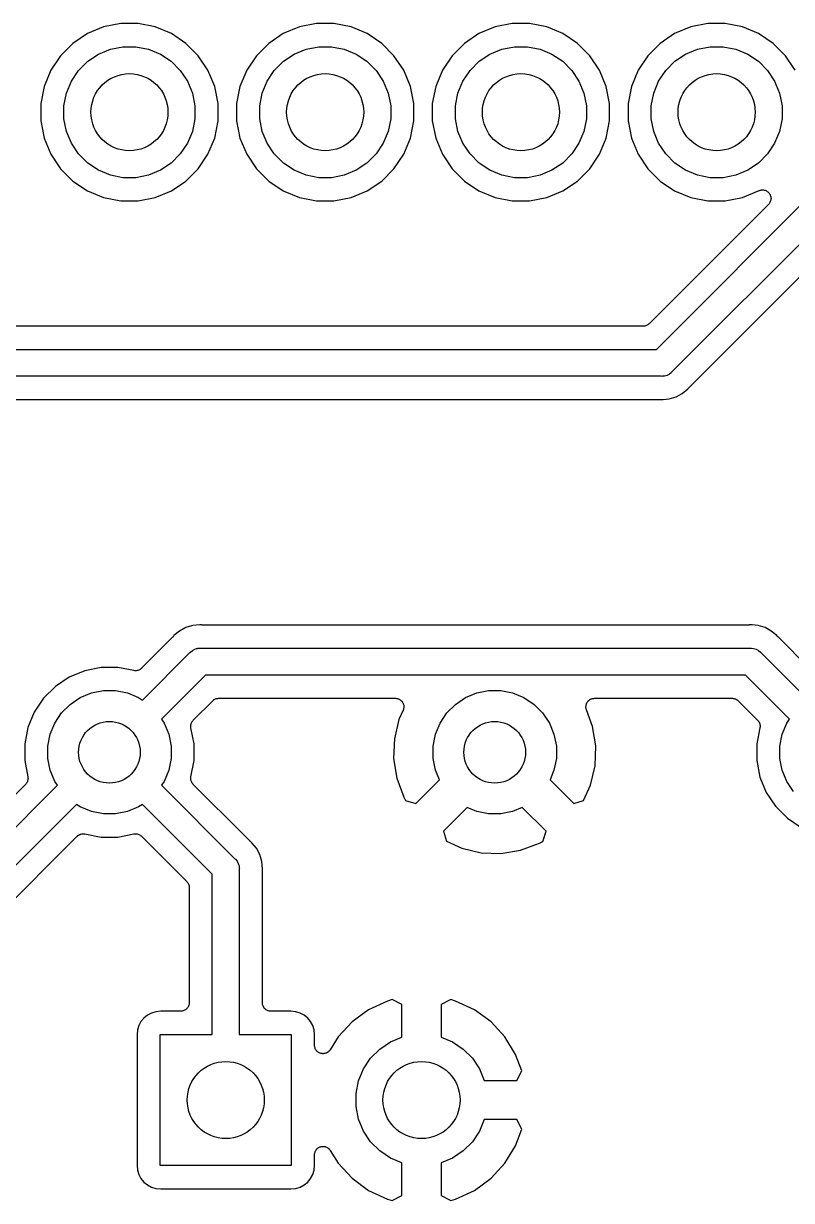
# Model space of a CAD drawing. Extents: x 13 to 148, y -136 to -18.
# Drawn here: x 116.89 to 126.85, y -52.31 to -37.05 of the extents above; entities that cross this region are included whole.
import ezdxf

# ---------------------------------------------------------------- set-up
doc = ezdxf.new("R2010")
doc.units = 0
doc.layers.add('BLACK', color=7, linetype='CONTINUOUS')

msp = doc.modelspace()

# ---------------------------------------------------------------- linework, layer by layer
at = {"layer": 'BLACK', "linetype": 'CONTINUOUS'}
for p, q in [((118.147, -37.05), (117.925, -37.0942)), ((118.373, -37.05), (118.147, -37.05)), ((118.595, -37.0942), (118.373, -37.05)), ((120.687, -37.05), (120.465, -37.0942)), ((120.913, -37.05), (120.687, -37.05)), ((121.135, -37.0942), (120.913, -37.05)), ((123.227, -37.05), (123.005, -37.0942)), ((123.453, -37.05), (123.227, -37.05)), ((123.675, -37.0942), (123.453, -37.05)), ((125.767, -37.05), (125.545, -37.0942)), ((125.993, -37.05), (125.767, -37.05)), ((126.215, -37.0942), (125.993, -37.05)), ((117.715, -37.1809), (117.527, -37.3067)), ((117.925, -37.0942), (117.715, -37.1809)), ((118.805, -37.1809), (118.595, -37.0942)), ((118.993, -37.3067), (118.805, -37.1809)), ((120.255, -37.1809), (120.067, -37.3067)), ((120.465, -37.0942), (120.255, -37.1809)), ((121.345, -37.1809), (121.135, -37.0942)), ((121.533, -37.3067), (121.345, -37.1809)), ((122.795, -37.1809), (122.607, -37.3067)), ((123.005, -37.0942), (122.795, -37.1809)), ((123.885, -37.1809), (123.675, -37.0942)), ((124.073, -37.3067), (123.885, -37.1809)), ((125.335, -37.1809), (125.147, -37.3067)), ((125.545, -37.0942), (125.335, -37.1809)), ((126.425, -37.1809), (126.215, -37.0942)), ((126.613, -37.3067), (126.425, -37.1809)), ((117.527, -37.3067), (117.367, -37.4669)), ((117.857, -37.4467), (118.012, -37.3827)), ((118.012, -37.3827), (118.176, -37.35)), ((118.176, -37.35), (118.344, -37.35)), ((118.344, -37.35), (118.508, -37.3827)), ((118.508, -37.3827), (118.663, -37.4467)), ((119.153, -37.4669), (118.993, -37.3067)), ((120.067, -37.3067), (119.907, -37.4669)), ((120.397, -37.4467), (120.552, -37.3827)), ((120.552, -37.3827), (120.716, -37.35)), ((120.716, -37.35), (120.884, -37.35)), ((120.884, -37.35), (121.048, -37.3827)), ((121.048, -37.3827), (121.203, -37.4467)), ((121.693, -37.4669), (121.533, -37.3067)), ((122.607, -37.3067), (122.447, -37.4669)), ((122.937, -37.4467), (123.092, -37.3827)), ((123.092, -37.3827), (123.256, -37.35)), ((123.256, -37.35), (123.424, -37.35)), ((123.424, -37.35), (123.588, -37.3827)), ((123.588, -37.3827), (123.743, -37.4467)), ((124.233, -37.4669), (124.073, -37.3067)), ((125.147, -37.3067), (124.987, -37.4669)), ((125.477, -37.4467), (125.632, -37.3827)), ((125.632, -37.3827), (125.796, -37.35)), ((125.796, -37.35), (125.964, -37.35)), ((125.964, -37.35), (126.128, -37.3827)), ((126.128, -37.3827), (126.283, -37.4467)), ((126.773, -37.4669), (126.613, -37.3067)), ((117.367, -37.4669), (117.241, -37.6553)), ((117.6, -37.6582), (117.718, -37.5398)), ((117.718, -37.5398), (117.857, -37.4467)), ((118.663, -37.4467), (118.802, -37.5398)), ((118.802, -37.5398), (118.92, -37.6582)), ((119.279, -37.6553), (119.153, -37.4669)), ((119.907, -37.4669), (119.781, -37.6553)), ((120.14, -37.6582), (120.258, -37.5398)), ((120.258, -37.5398), (120.397, -37.4467)), ((121.203, -37.4467), (121.342, -37.5398)), ((121.342, -37.5398), (121.46, -37.6582)), ((121.819, -37.6553), (121.693, -37.4669)), ((122.447, -37.4669), (122.321, -37.6553)), ((122.68, -37.6582), (122.798, -37.5398)), ((122.798, -37.5398), (122.937, -37.4467)), ((123.743, -37.4467), (123.882, -37.5398)), ((123.882, -37.5398), (124, -37.6582)), ((124.359, -37.6553), (124.233, -37.4669)), ((124.987, -37.4669), (124.861, -37.6553)), ((125.22, -37.6582), (125.338, -37.5398)), ((125.338, -37.5398), (125.477, -37.4467)), ((126.283, -37.4467), (126.422, -37.5398)), ((126.422, -37.5398), (126.54, -37.6582)), ((126.899, -37.6553), (126.773, -37.4669)), ((117.241, -37.6553), (117.154, -37.8646)), ((117.507, -37.7974), (117.6, -37.6582)), ((118.92, -37.6582), (119.013, -37.7974)), ((119.366, -37.8646), (119.279, -37.6553)), ((119.781, -37.6553), (119.694, -37.8646)), ((120.047, -37.7974), (120.14, -37.6582)), ((121.46, -37.6582), (121.553, -37.7974)), ((121.906, -37.8646), (121.819, -37.6553)), ((122.321, -37.6553), (122.234, -37.8646)), ((122.587, -37.7974), (122.68, -37.6582)), ((124, -37.6582), (124.093, -37.7974)), ((124.446, -37.8646), (124.359, -37.6553)), ((124.861, -37.6553), (124.774, -37.8646)), ((125.127, -37.7974), (125.22, -37.6582)), ((126.54, -37.6582), (126.633, -37.7974)), ((117.443, -37.9521), (117.507, -37.7974)), ((119.013, -37.7974), (119.077, -37.9521)), ((119.983, -37.9521), (120.047, -37.7974)), ((121.553, -37.7974), (121.617, -37.9521)), ((122.523, -37.9521), (122.587, -37.7974)), ((124.093, -37.7974), (124.157, -37.9521)), ((125.063, -37.9521), (125.127, -37.7974)), ((126.633, -37.7974), (126.697, -37.9521)), ((117.154, -37.8646), (117.11, -38.0867)), ((117.41, -38.1163), (117.443, -37.9521)), ((119.077, -37.9521), (119.11, -38.1163)), ((119.41, -38.0867), (119.366, -37.8646)), ((119.694, -37.8646), (119.65, -38.0867)), ((119.95, -38.1163), (119.983, -37.9521)), ((121.617, -37.9521), (121.65, -38.1163)), ((121.95, -38.0867), (121.906, -37.8646)), ((122.234, -37.8646), (122.19, -38.0867)), ((122.49, -38.1163), (122.523, -37.9521)), ((124.157, -37.9521), (124.19, -38.1163)), ((124.49, -38.0867), (124.446, -37.8646)), ((124.774, -37.8646), (124.73, -38.0867)), ((125.03, -38.1163), (125.063, -37.9521)), ((126.697, -37.9521), (126.73, -38.1163)), ((117.11, -38.0867), (117.11, -38.3133)), ((117.41, -38.2837), (117.41, -38.1163)), ((119.11, -38.1163), (119.11, -38.2837)), ((119.41, -38.3133), (119.41, -38.0867)), ((119.65, -38.0867), (119.65, -38.3133)), ((119.95, -38.2837), (119.95, -38.1163)), ((121.65, -38.1163), (121.65, -38.2837)), ((121.95, -38.3133), (121.95, -38.0867)), ((122.19, -38.0867), (122.19, -38.3133)), ((122.49, -38.2837), (122.49, -38.1163)), ((124.19, -38.1163), (124.19, -38.2837)), ((124.49, -38.3133), (124.49, -38.0867)), ((124.73, -38.0867), (124.73, -38.3133)), ((125.03, -38.2837), (125.03, -38.1163)), ((126.73, -38.1163), (126.73, -38.2837)), ((117.443, -38.4479), (117.41, -38.2837)), ((119.11, -38.2837), (119.077, -38.4479)), ((119.983, -38.4479), (119.95, -38.2837)), ((121.65, -38.2837), (121.617, -38.4479)), ((122.523, -38.4479), (122.49, -38.2837)), ((124.19, -38.2837), (124.157, -38.4479)), ((125.063, -38.4479), (125.03, -38.2837)), ((126.73, -38.2837), (126.697, -38.4479)), ((117.11, -38.3133), (117.154, -38.5354)), ((117.507, -38.6026), (117.443, -38.4479)), ((119.077, -38.4479), (119.013, -38.6026)), ((119.366, -38.5354), (119.41, -38.3133)), ((119.65, -38.3133), (119.694, -38.5354)), ((120.047, -38.6026), (119.983, -38.4479)), ((121.617, -38.4479), (121.553, -38.6026)), ((121.906, -38.5354), (121.95, -38.3133)), ((122.19, -38.3133), (122.234, -38.5354)), ((122.587, -38.6026), (122.523, -38.4479)), ((124.157, -38.4479), (124.093, -38.6026)), ((124.446, -38.5354), (124.49, -38.3133)), ((124.73, -38.3133), (124.774, -38.5354)), ((125.127, -38.6026), (125.063, -38.4479)), ((126.697, -38.4479), (126.633, -38.6026)), ((117.154, -38.5354), (117.241, -38.7447)), ((117.6, -38.7418), (117.507, -38.6026)), ((119.013, -38.6026), (118.92, -38.7418)), ((119.279, -38.7447), (119.366, -38.5354)), ((119.694, -38.5354), (119.781, -38.7447)), ((120.14, -38.7418), (120.047, -38.6026)), ((121.553, -38.6026), (121.46, -38.7418)), ((121.819, -38.7447), (121.906, -38.5354)), ((122.234, -38.5354), (122.321, -38.7447)), ((122.68, -38.7418), (122.587, -38.6026)), ((124.093, -38.6026), (124, -38.7418)), ((124.359, -38.7447), (124.446, -38.5354)), ((124.774, -38.5354), (124.861, -38.7447)), ((125.22, -38.7418), (125.127, -38.6026)), ((126.633, -38.6026), (126.54, -38.7418)), ((117.241, -38.7447), (117.367, -38.9331)), ((117.718, -38.8602), (117.6, -38.7418)), ((118.92, -38.7418), (118.802, -38.8602)), ((119.153, -38.9331), (119.279, -38.7447)), ((119.781, -38.7447), (119.907, -38.9331)), ((120.258, -38.8602), (120.14, -38.7418)), ((121.46, -38.7418), (121.342, -38.8602)), ((121.693, -38.9331), (121.819, -38.7447)), ((122.321, -38.7447), (122.447, -38.9331)), ((122.798, -38.8602), (122.68, -38.7418)), ((124, -38.7418), (123.882, -38.8602)), ((124.233, -38.9331), (124.359, -38.7447)), ((124.861, -38.7447), (124.987, -38.9331)), ((125.098, -41.275), (127.708, -38.6645)), ((125.338, -38.8602), (125.22, -38.7418)), ((126.54, -38.7418), (126.422, -38.8602)), ((117.857, -38.9533), (117.718, -38.8602)), ((118.802, -38.8602), (118.663, -38.9533)), ((120.397, -38.9533), (120.258, -38.8602)), ((121.342, -38.8602), (121.203, -38.9533)), ((122.937, -38.9533), (122.798, -38.8602)), ((123.882, -38.8602), (123.743, -38.9533)), ((127.956, -38.9119), (125.3, -41.5677)), ((125.477, -38.9533), (125.338, -38.8602)), ((126.422, -38.8602), (126.283, -38.9533)), ((117.367, -38.9331), (117.527, -39.0933)), ((118.012, -39.0173), (117.857, -38.9533)), ((118.176, -39.05), (118.012, -39.0173)), ((118.344, -39.05), (118.176, -39.05)), ((118.508, -39.0173), (118.344, -39.05)), ((118.663, -38.9533), (118.508, -39.0173)), ((118.993, -39.0933), (119.153, -38.9331)), ((119.907, -38.9331), (120.067, -39.0933)), ((120.552, -39.0173), (120.397, -38.9533)), ((120.716, -39.05), (120.552, -39.0173)), ((120.884, -39.05), (120.716, -39.05)), ((121.048, -39.0173), (120.884, -39.05)), ((121.203, -38.9533), (121.048, -39.0173)), ((121.533, -39.0933), (121.693, -38.9331)), ((122.447, -38.9331), (122.607, -39.0933)), ((123.092, -39.0173), (122.937, -38.9533)), ((123.256, -39.05), (123.092, -39.0173)), ((123.424, -39.05), (123.256, -39.05)), ((123.588, -39.0173), (123.424, -39.05)), ((123.743, -38.9533), (123.588, -39.0173)), ((124.073, -39.0933), (124.233, -38.9331)), ((124.987, -38.9331), (125.147, -39.0933)), ((125.632, -39.0173), (125.477, -38.9533)), ((125.796, -39.05), (125.632, -39.0173)), ((125.964, -39.05), (125.796, -39.05)), ((126.128, -39.0173), (125.964, -39.05)), ((126.283, -38.9533), (126.128, -39.0173)), ((117.527, -39.0933), (117.715, -39.2191)), ((117.715, -39.2191), (117.925, -39.3058)), ((118.595, -39.3058), (118.805, -39.2191)), ((118.805, -39.2191), (118.993, -39.0933)), ((120.067, -39.0933), (120.255, -39.2191)), ((120.255, -39.2191), (120.465, -39.3058)), ((121.135, -39.3058), (121.345, -39.2191)), ((121.345, -39.2191), (121.533, -39.0933)), ((122.607, -39.0933), (122.795, -39.2191)), ((122.795, -39.2191), (123.005, -39.3058)), ((123.675, -39.3058), (123.885, -39.2191)), ((123.885, -39.2191), (124.073, -39.0933)), ((125.147, -39.0933), (125.335, -39.2191)), ((125.335, -39.2191), (125.545, -39.3058)), ((126.215, -39.3058), (126.433, -39.2155)), ((126.433, -39.2155), (126.435, -39.215)), ((126.435, -39.2149), (126.445, -39.212)), ((126.435, -39.215), (126.435, -39.2149)), ((126.435, -39.215), (126.435, -39.215)), ((126.435, -39.215), (126.435, -39.215)), ((126.445, -39.212), (126.455, -39.209)), ((126.455, -39.209), (126.455, -39.209)), ((126.455, -39.209), (126.456, -39.209)), ((126.456, -39.209), (126.466, -39.208)), ((126.466, -39.208), (126.477, -39.2071)), ((126.477, -39.2071), (126.477, -39.2071)), ((126.477, -39.2071), (126.477, -39.2071)), ((126.477, -39.2071), (126.487, -39.2083)), ((126.487, -39.2083), (126.498, -39.2095)), ((126.498, -39.2095), (126.498, -39.2095)), ((126.498, -39.2095), (126.498, -39.2095)), ((126.498, -39.2095), (126.508, -39.2127)), ((126.508, -39.2127), (126.519, -39.2159)), ((126.519, -39.2159), (126.519, -39.2159)), ((126.519, -39.2159), (126.519, -39.2159)), ((126.519, -39.2159), (126.528, -39.2211)), ((126.528, -39.2211), (126.537, -39.2261)), ((117.925, -39.3058), (118.147, -39.35)), ((118.147, -39.35), (118.373, -39.35)), ((118.373, -39.35), (118.595, -39.3058)), ((120.465, -39.3058), (120.687, -39.35)), ((120.687, -39.35), (120.913, -39.35)), ((120.913, -39.35), (121.135, -39.3058)), ((123.005, -39.3058), (123.227, -39.35)), ((123.227, -39.35), (123.453, -39.35)), ((123.453, -39.35), (123.675, -39.3058)), ((125.526, -41.7655), (127.963, -39.3289)), ((125.545, -39.3058), (125.767, -39.35)), ((125.767, -39.35), (125.993, -39.35)), ((125.993, -39.35), (126.215, -39.3058)), ((126.537, -39.2261), (126.537, -39.2262)), ((126.537, -39.2262), (126.538, -39.2263)), ((126.538, -39.2263), (126.546, -39.2334)), ((126.546, -39.2334), (126.554, -39.2399)), ((126.554, -39.2399), (126.554, -39.24)), ((126.554, -39.24), (126.554, -39.24)), ((126.554, -39.24), (126.561, -39.2489)), ((126.561, -39.2489), (126.567, -39.2566)), ((126.567, -39.2566), (126.567, -39.2567)), ((126.567, -39.2567), (126.567, -39.2567)), ((126.567, -39.2567), (126.573, -39.2663)), ((126.572, -39.3689), (126.567, -39.3783)), ((126.577, -39.3596), (126.572, -39.3689)), ((126.573, -39.2663), (126.577, -39.2756)), ((126.577, -39.2756), (126.577, -39.2757)), ((126.577, -39.2757), (126.577, -39.2757)), ((126.577, -39.2757), (126.581, -39.2862)), ((126.58, -39.3497), (126.577, -39.3594)), ((126.577, -39.3594), (126.577, -39.3595)), ((126.577, -39.3595), (126.577, -39.3596)), ((126.583, -39.3391), (126.58, -39.3497)), ((126.581, -39.2862), (126.584, -39.2961)), ((126.584, -39.3285), (126.583, -39.3389)), ((126.583, -39.3389), (126.583, -39.339)), ((126.583, -39.339), (126.583, -39.3391)), ((126.584, -39.2961), (126.584, -39.2962)), ((126.584, -39.2962), (126.584, -39.2963)), ((126.584, -39.2963), (126.585, -39.3075)), ((126.586, -39.3177), (126.584, -39.3285)), ((126.585, -39.3075), (126.586, -39.3175)), ((126.586, -39.3175), (126.586, -39.3176)), ((126.586, -39.3176), (126.586, -39.3177)), ((126.553, -39.3949), (125.005, -40.9428)), ((126.56, -39.3867), (126.553, -39.3949)), ((126.567, -39.3785), (126.56, -39.3867)), ((126.567, -39.3783), (126.567, -39.3784)), ((126.567, -39.3784), (126.567, -39.3785)), ((124.928, -40.975), (97.5787, -40.975)), ((124.938, -40.974), (124.928, -40.975)), ((124.948, -40.9731), (124.938, -40.974)), ((124.949, -40.9729), (124.948, -40.973)), ((124.948, -40.973), (124.948, -40.9731)), ((124.959, -40.97), (124.949, -40.9729)), ((124.969, -40.9671), (124.959, -40.97)), ((124.97, -40.9667), (124.969, -40.9669)), ((124.969, -40.9669), (124.969, -40.9671)), ((124.979, -40.9619), (124.97, -40.9667)), ((124.988, -40.9573), (124.979, -40.9619)), ((124.989, -40.9566), (124.988, -40.9569)), ((124.988, -40.9569), (124.988, -40.9573)), ((124.996, -40.9502), (124.989, -40.9566)), ((125.004, -40.9439), (124.996, -40.9502)), ((125.005, -40.9431), (125.004, -40.9439)), ((125.005, -40.9428), (125.005, -40.943)), ((125.005, -40.943), (125.005, -40.9431)), ((125.005, -40.9431), (125.005, -40.9431)), ((97.5586, -41.275), (125.098, -41.275)), ((125.161, -41.625), (97.6225, -41.625)), ((125.17, -41.6258), (125.161, -41.625)), ((125.179, -41.625), (125.17, -41.6258)), ((125.204, -41.6225), (125.179, -41.625)), ((125.237, -41.6125), (125.204, -41.6225)), ((125.268, -41.5962), (125.237, -41.6125)), ((125.294, -41.5743), (125.268, -41.5962)), ((125.3, -41.5677), (125.294, -41.5743)), ((125.435, -41.8469), (125.507, -41.7875)), ((125.507, -41.7875), (125.519, -41.7735)), ((125.519, -41.7735), (125.52, -41.7724)), ((125.52, -41.7724), (125.523, -41.7691)), ((125.523, -41.7691), (125.526, -41.7655)), ((97.7923, -41.925), (125.141, -41.925)), ((125.141, -41.925), (125.143, -41.925)), ((125.143, -41.925), (125.147, -41.9255)), ((125.147, -41.9255), (125.152, -41.9255)), ((125.152, -41.9255), (125.17, -41.9273)), ((125.17, -41.9273), (125.188, -41.9255)), ((125.188, -41.9255), (125.263, -41.9181)), ((125.263, -41.9181), (125.353, -41.891)), ((125.353, -41.891), (125.435, -41.8469)), ((119.067, -44.8615), (118.992, -44.884)), ((119.082, -44.8569), (119.067, -44.8615)), ((119.067, -44.8615), (119.067, -44.8615)), ((119.067, -44.8615), (119.067, -44.8615)), ((119.175, -44.8477), (119.082, -44.8569)), ((119.193, -44.8495), (119.175, -44.8477)), ((119.198, -44.8495), (119.193, -44.8495)), ((119.202, -44.85), (119.198, -44.8495)), ((119.204, -44.85), (119.202, -44.85)), ((126.296, -44.85), (119.204, -44.85)), ((126.301, -44.8495), (126.296, -44.85)), ((126.306, -44.8496), (126.301, -44.8495)), ((126.307, -44.8495), (126.306, -44.8496)), ((126.325, -44.8477), (126.307, -44.8495)), ((126.343, -44.8495), (126.325, -44.8477)), ((126.418, -44.8569), (126.343, -44.8495)), ((126.508, -44.884), (126.418, -44.8569)), ((118.819, -45.0094), (118.417, -45.4115)), ((118.822, -45.0059), (118.819, -45.0094)), ((118.825, -45.0026), (118.822, -45.0059)), ((118.826, -45.0014), (118.825, -45.0026)), ((118.837, -44.9875), (118.826, -45.0014)), ((118.91, -44.9281), (118.837, -44.9875)), ((118.992, -44.884), (118.91, -44.9281)), ((126.59, -44.9281), (126.508, -44.884)), ((126.662, -44.9875), (126.59, -44.9281)), ((126.674, -45.0015), (126.662, -44.9875)), ((126.677, -45.0047), (126.674, -45.0015)), ((126.68, -45.0084), (126.677, -45.0047)), ((126.681, -45.0095), (126.68, -45.0084)), ((127.083, -45.4115), (126.681, -45.0095)), ((119.077, -45.1788), (119.108, -45.1625)), ((119.108, -45.1625), (119.131, -45.1556)), ((119.131, -45.1556), (119.141, -45.1525)), ((119.141, -45.1525), (119.144, -45.1522)), ((119.144, -45.1522), (119.166, -45.15)), ((119.166, -45.15), (119.175, -45.1492)), ((119.166, -45.15), (119.166, -45.15)), ((119.175, -45.1492), (119.184, -45.15)), ((119.184, -45.15), (126.316, -45.15)), ((126.316, -45.15), (126.325, -45.1492)), ((126.325, -45.1492), (126.334, -45.15)), ((126.334, -45.15), (126.359, -45.1525)), ((126.359, -45.1525), (126.392, -45.1625)), ((126.392, -45.1625), (126.423, -45.1788)), ((118.428, -45.8241), (119.045, -45.2073)), ((119.045, -45.2073), (119.051, -45.2007)), ((119.051, -45.2007), (119.077, -45.1788)), ((126.423, -45.1788), (126.449, -45.2007)), ((126.449, -45.2007), (126.455, -45.2073)), ((126.455, -45.2073), (127.072, -45.8241)), ((117.679, -45.4423), (117.479, -45.5252)), ((117.892, -45.4), (117.679, -45.4423)), ((118.108, -45.4), (117.892, -45.4)), ((118.318, -45.4416), (118.108, -45.4)), ((118.328, -45.4426), (118.318, -45.4416)), ((118.338, -45.4437), (118.328, -45.4426)), ((118.339, -45.4437), (118.338, -45.4437)), ((118.338, -45.4437), (118.338, -45.4437)), ((118.349, -45.4427), (118.339, -45.4437)), ((118.359, -45.4418), (118.349, -45.4427)), ((118.36, -45.4417), (118.359, -45.4418)), ((118.37, -45.4387), (118.36, -45.4416)), ((118.36, -45.4416), (118.36, -45.4417)), ((118.38, -45.4359), (118.37, -45.4387)), ((118.381, -45.4355), (118.38, -45.4356)), ((118.38, -45.4356), (118.38, -45.4359)), ((118.39, -45.4306), (118.381, -45.4355)), ((118.399, -45.426), (118.39, -45.4306)), ((118.4, -45.4254), (118.399, -45.4256)), ((118.399, -45.4256), (118.399, -45.426)), ((118.408, -45.4189), (118.4, -45.4254)), ((118.416, -45.4126), (118.408, -45.4189)), ((118.417, -45.4115), (118.416, -45.4118)), ((118.416, -45.4118), (118.416, -45.4118)), ((118.416, -45.4118), (118.416, -45.4119)), ((118.416, -45.4119), (118.416, -45.4126)), ((117.479, -45.5252), (117.299, -45.6456)), ((119.247, -45.5), (118.676, -46.0716)), ((126.253, -45.5), (119.247, -45.5)), ((126.824, -46.0716), (126.253, -45.5)), ((117.299, -45.6456), (117.146, -45.7988)), ((117.621, -45.791), (117.767, -45.7307)), ((117.767, -45.7307), (117.921, -45.7)), ((117.921, -45.7), (118.079, -45.7)), ((118.079, -45.7), (118.233, -45.7307)), ((118.233, -45.7307), (118.379, -45.791)), ((122.621, -45.791), (122.767, -45.7307)), ((122.767, -45.7307), (122.921, -45.7)), ((122.921, -45.7), (123.079, -45.7)), ((123.079, -45.7), (123.233, -45.7307)), ((123.233, -45.7307), (123.379, -45.791)), ((117.146, -45.7988), (117.025, -45.979)), ((117.379, -45.99), (117.49, -45.8786)), ((117.49, -45.8786), (117.621, -45.791)), ((118.379, -45.791), (118.428, -45.8241)), ((119.088, -46.0833), (119.34, -45.8322)), ((119.34, -45.8319), (119.341, -45.8311)), ((119.34, -45.832), (119.34, -45.8319)), ((119.34, -45.8319), (119.34, -45.8319)), ((119.34, -45.8322), (119.34, -45.832)), ((119.341, -45.8311), (119.349, -45.8248)), ((119.349, -45.8248), (119.356, -45.8184)), ((119.356, -45.8184), (119.357, -45.8181)), ((119.357, -45.8177), (119.366, -45.8131)), ((119.357, -45.8181), (119.357, -45.8177)), ((119.366, -45.8131), (119.375, -45.8083)), ((119.375, -45.8083), (119.376, -45.8081)), ((119.376, -45.8079), (119.386, -45.805)), ((119.376, -45.8081), (119.376, -45.8079)), ((119.386, -45.805), (119.396, -45.8021)), ((119.396, -45.8021), (119.397, -45.802)), ((119.397, -45.8019), (119.407, -45.801)), ((119.397, -45.802), (119.397, -45.8019)), ((119.407, -45.801), (119.417, -45.8)), ((119.417, -45.8), (121.711, -45.8)), ((121.711, -45.8), (121.712, -45.8)), ((121.712, -45.8), (121.714, -45.8002)), ((121.714, -45.8002), (121.716, -45.8001)), ((121.716, -45.8001), (121.724, -45.8014)), ((121.724, -45.8014), (121.733, -45.8024)), ((121.733, -45.8024), (121.735, -45.8029)), ((121.735, -45.8029), (121.737, -45.8032)), ((121.737, -45.8032), (121.745, -45.8062)), ((121.745, -45.8062), (121.754, -45.8089)), ((121.754, -45.8089), (121.755, -45.8097)), ((121.755, -45.8097), (121.757, -45.8103)), ((121.757, -45.8103), (121.765, -45.8149)), ((121.765, -45.8149), (121.773, -45.8192)), ((121.773, -45.8192), (121.774, -45.8203)), ((121.774, -45.8203), (121.775, -45.8212)), ((121.775, -45.8212), (121.782, -45.8272)), ((121.782, -45.8272), (121.789, -45.833)), ((121.789, -45.833), (121.79, -45.8344)), ((121.79, -45.8344), (121.792, -45.8355)), ((121.792, -45.8355), (121.797, -45.8427)), ((121.797, -45.8427), (121.803, -45.8498)), ((121.803, -45.8498), (121.803, -45.8513)), ((121.803, -45.8513), (121.804, -45.8526)), ((121.804, -45.8526), (121.808, -45.8608)), ((121.808, -45.8608), (121.813, -45.8688)), ((121.813, -45.8688), (121.813, -45.8704)), ((121.813, -45.8704), (121.814, -45.872)), ((121.814, -45.872), (121.816, -45.8807)), ((121.818, -45.9354), (121.815, -45.944)), ((121.816, -45.8807), (121.819, -45.8894)), ((121.819, -45.9231), (121.818, -45.9321)), ((121.818, -45.9321), (121.818, -45.9337)), ((121.818, -45.9337), (121.818, -45.9354)), ((121.819, -45.8894), (121.819, -45.8911)), ((121.819, -45.8911), (121.819, -45.8927)), ((121.819, -45.8927), (121.82, -45.9018)), ((121.82, -45.9142), (121.819, -45.9231)), ((121.82, -45.9018), (121.821, -45.9108)), ((121.821, -45.9108), (121.82, -45.9125)), ((121.82, -45.9125), (121.82, -45.9142)), ((122.379, -45.99), (122.49, -45.8786)), ((122.49, -45.8786), (122.621, -45.791)), ((123.379, -45.791), (123.51, -45.8786)), ((123.51, -45.8786), (123.621, -45.99)), ((124.183, -45.9092), (124.184, -45.907)), ((124.184, -45.9177), (124.183, -45.9092)), ((124.184, -45.9047), (124.185, -45.8963)), ((124.184, -45.907), (124.184, -45.9047)), ((124.185, -45.9261), (124.184, -45.9177)), ((124.185, -45.8963), (124.186, -45.8879)), ((124.185, -45.9283), (124.185, -45.9261)), ((124.185, -45.9306), (124.185, -45.9283)), ((124.188, -45.9387), (124.185, -45.9306)), ((124.186, -45.8857), (124.187, -45.8834)), ((124.186, -45.8879), (124.186, -45.8857)), ((124.187, -45.8834), (124.19, -45.8755)), ((124.19, -45.9469), (124.188, -45.9387)), ((124.19, -45.8755), (124.192, -45.8674)), ((124.192, -45.8674), (124.193, -45.8654)), ((124.193, -45.8654), (124.194, -45.8632)), ((124.194, -45.8632), (124.198, -45.8559)), ((124.198, -45.8559), (124.202, -45.8485)), ((124.202, -45.8485), (124.204, -45.8467)), ((124.204, -45.8467), (124.205, -45.8448)), ((124.205, -45.8448), (124.211, -45.8385)), ((124.211, -45.8385), (124.216, -45.8319)), ((124.216, -45.8319), (124.218, -45.8305)), ((124.218, -45.8305), (124.219, -45.8288)), ((124.219, -45.8288), (124.226, -45.8237)), ((124.226, -45.8237), (124.233, -45.8184)), ((124.233, -45.8184), (124.235, -45.8173)), ((124.235, -45.8173), (124.236, -45.8159)), ((124.236, -45.8159), (124.244, -45.8123)), ((124.244, -45.8123), (124.251, -45.8083)), ((124.251, -45.8083), (124.254, -45.8076)), ((124.254, -45.8076), (124.256, -45.8066)), ((124.256, -45.8066), (124.264, -45.8045)), ((124.264, -45.8045), (124.272, -45.8021)), ((124.272, -45.8021), (124.274, -45.8019)), ((124.274, -45.8019), (124.277, -45.8013)), ((124.277, -45.8013), (124.285, -45.8008)), ((124.285, -45.8008), (124.293, -45.8)), ((124.293, -45.8), (126.083, -45.8)), ((126.083, -45.8), (126.083, -45.8)), ((126.083, -45.8), (126.083, -45.8)), ((126.083, -45.8), (126.083, -45.8)), ((126.083, -45.8), (126.084, -45.8)), ((126.084, -45.8), (126.094, -45.8011)), ((126.094, -45.8011), (126.104, -45.8022)), ((126.104, -45.8022), (126.105, -45.8023)), ((126.105, -45.8023), (126.106, -45.8024)), ((126.106, -45.8024), (126.115, -45.8055)), ((126.115, -45.8055), (126.125, -45.8084)), ((126.125, -45.8084), (126.125, -45.8087)), ((126.125, -45.8087), (126.126, -45.8089)), ((126.126, -45.8089), (126.135, -45.8138)), ((126.135, -45.8138), (126.144, -45.8186)), ((126.144, -45.8186), (126.144, -45.819)), ((126.144, -45.819), (126.145, -45.8192)), ((126.145, -45.8192), (126.153, -45.8258)), ((126.153, -45.8258), (126.16, -45.8322)), ((126.16, -45.8322), (126.412, -46.0833)), ((117.025, -45.979), (116.942, -46.1791)), ((117.291, -46.1211), (117.379, -45.99)), ((118.676, -46.0716), (118.709, -46.1211)), ((119.075, -46.099), (119.082, -46.0911)), ((119.082, -46.0911), (119.088, -46.0833)), ((121.757, -46.0732), (121.698, -46.3239)), ((121.811, -45.9557), (121.757, -46.0732)), ((121.812, -45.9526), (121.811, -45.9541)), ((121.811, -45.9541), (121.811, -45.9557)), ((121.815, -45.944), (121.812, -45.9526)), ((122.291, -46.1211), (122.379, -45.99)), ((123.621, -45.99), (123.709, -46.1211)), ((124.19, -45.9484), (124.19, -45.9469)), ((124.271, -46.1643), (124.19, -45.9484)), ((126.412, -46.0833), (126.412, -46.0836)), ((126.412, -46.0836), (126.412, -46.0836)), ((126.412, -46.0836), (126.412, -46.0836)), ((126.412, -46.0836), (126.413, -46.0843)), ((126.413, -46.0843), (126.419, -46.0923)), ((126.791, -46.1211), (126.824, -46.0716)), ((116.942, -46.1791), (116.9, -46.3917)), ((117.231, -46.2666), (117.291, -46.1211)), ((118.709, -46.1211), (118.769, -46.2666)), ((119.056, -46.1596), (119.057, -46.1495)), ((119.056, -46.1601), (119.056, -46.1596)), ((119.056, -46.1606), (119.056, -46.1601)), ((119.057, -46.1709), (119.056, -46.1606)), ((119.057, -46.1495), (119.058, -46.1393)), ((119.058, -46.181), (119.057, -46.1709)), ((119.058, -46.1393), (119.059, -46.1388)), ((119.058, -46.182), (119.058, -46.181)), ((119.058, -46.1825), (119.058, -46.182)), ((119.058, -46.182), (119.058, -46.182)), ((119.058, -46.182), (119.058, -46.182)), ((119.1, -46.3917), (119.058, -46.1825)), ((119.059, -46.1383), (119.062, -46.1285)), ((119.059, -46.1388), (119.059, -46.1383)), ((119.062, -46.1285), (119.065, -46.1188)), ((119.065, -46.1178), (119.07, -46.1088)), ((119.065, -46.1183), (119.065, -46.1178)), ((119.065, -46.1188), (119.065, -46.1183)), ((119.07, -46.1088), (119.075, -46.0998)), ((119.075, -46.0994), (119.075, -46.099)), ((119.075, -46.0998), (119.075, -46.0994)), ((122.231, -46.2666), (122.291, -46.1211)), ((123.709, -46.1211), (123.769, -46.2666)), ((124.312, -46.4186), (124.271, -46.1643)), ((126.442, -46.1825), (126.4, -46.3917)), ((126.419, -46.0923), (126.425, -46.1002)), ((126.425, -46.1002), (126.426, -46.1007)), ((126.426, -46.1007), (126.426, -46.1011)), ((126.426, -46.1011), (126.431, -46.1102)), ((126.431, -46.1102), (126.435, -46.1192)), ((126.435, -46.1192), (126.436, -46.1197)), ((126.436, -46.1197), (126.436, -46.1202)), ((126.436, -46.1202), (126.439, -46.13)), ((126.439, -46.13), (126.442, -46.1398)), ((126.442, -46.1398), (126.442, -46.1403)), ((126.442, -46.1403), (126.442, -46.1408)), ((126.442, -46.1408), (126.443, -46.151)), ((126.443, -46.1724), (126.442, -46.1825)), ((126.443, -46.151), (126.444, -46.1611)), ((126.444, -46.1622), (126.443, -46.1724)), ((126.444, -46.1611), (126.444, -46.1617)), ((126.444, -46.1617), (126.444, -46.1622)), ((126.731, -46.2666), (126.791, -46.1211)), ((116.9, -46.3917), (116.9, -46.6083)), ((117.2, -46.4212), (117.231, -46.2666)), ((118.769, -46.2666), (118.8, -46.4212)), ((119.1, -46.6083), (119.1, -46.3917)), ((121.698, -46.3239), (121.688, -46.5814)), ((122.2, -46.4212), (122.231, -46.2666)), ((123.769, -46.2666), (123.8, -46.4212)), ((126.4, -46.3917), (126.4, -46.6083)), ((126.7, -46.4212), (126.731, -46.2666)), ((117.2, -46.5788), (117.2, -46.4212)), ((118.8, -46.4212), (118.8, -46.5788)), ((122.2, -46.5788), (122.2, -46.4212)), ((123.8, -46.4212), (123.8, -46.5788)), ((124.302, -46.6761), (124.312, -46.4186)), ((126.7, -46.5788), (126.7, -46.4212)), ((116.9, -46.6083), (116.942, -46.8175)), ((117.231, -46.7334), (117.2, -46.5788)), ((118.8, -46.5788), (118.769, -46.7334)), ((119.058, -46.8175), (119.1, -46.6083)), ((121.688, -46.5814), (121.729, -46.8357)), ((122.231, -46.7334), (122.2, -46.5788)), ((123.8, -46.5788), (123.769, -46.7334)), ((124.243, -46.9268), (124.302, -46.6761)), ((126.4, -46.6083), (126.442, -46.8209)), ((126.731, -46.7334), (126.7, -46.5788)), ((116.942, -46.8175), (116.942, -46.818)), ((116.942, -46.818), (116.942, -46.818)), ((116.942, -46.818), (116.942, -46.818)), ((116.942, -46.818), (116.942, -46.819)), ((116.942, -46.819), (116.943, -46.8291)), ((116.943, -46.8505), (116.942, -46.8607)), ((116.943, -46.8291), (116.944, -46.8394)), ((116.944, -46.8404), (116.943, -46.8505)), ((116.944, -46.8394), (116.944, -46.8399)), ((116.944, -46.8399), (116.944, -46.8404)), ((117.291, -46.8789), (117.231, -46.7334)), ((118.769, -46.7334), (118.709, -46.8789)), ((119.056, -46.8378), (119.057, -46.8276)), ((119.056, -46.8383), (119.056, -46.8378)), ((119.056, -46.8389), (119.056, -46.8383)), ((119.057, -46.8491), (119.056, -46.8389)), ((119.057, -46.8276), (119.058, -46.8175)), ((119.058, -46.8592), (119.057, -46.8491)), ((121.729, -46.8357), (121.82, -47.0804)), ((122.282, -46.8583), (122.231, -46.7334)), ((123.769, -46.7334), (123.718, -46.8583)), ((126.442, -46.8209), (126.525, -47.021)), ((126.791, -46.8789), (126.731, -46.7334)), ((116.912, -46.9167), (115.515, -48.3128)), ((115.608, -48.645), (117.324, -46.9284)), ((116.918, -46.9088), (116.912, -46.9167)), ((116.925, -46.901), (116.918, -46.9088)), ((116.93, -46.8911), (116.925, -46.9002)), ((116.925, -46.9002), (116.925, -46.9006)), ((116.925, -46.9006), (116.925, -46.901)), ((116.935, -46.8822), (116.93, -46.8911)), ((116.938, -46.8715), (116.935, -46.8812)), ((116.935, -46.8812), (116.935, -46.8817)), ((116.935, -46.8817), (116.935, -46.8822)), ((116.941, -46.8617), (116.938, -46.8715)), ((116.942, -46.8607), (116.941, -46.8612)), ((116.941, -46.8612), (116.941, -46.8617)), ((117.324, -46.9284), (117.291, -46.8789)), ((118.709, -46.8789), (118.676, -46.9284)), ((118.676, -46.9284), (119.628, -47.8802)), ((119.058, -46.8597), (119.058, -46.8592)), ((119.058, -46.8602), (119.058, -46.8597)), ((119.061, -46.87), (119.058, -46.8602)), ((119.064, -46.8798), (119.061, -46.87)), ((119.064, -46.8803), (119.064, -46.8798)), ((119.065, -46.8808), (119.064, -46.8803)), ((119.069, -46.8898), (119.065, -46.8808)), ((119.074, -46.8989), (119.069, -46.8898)), ((119.074, -46.8993), (119.074, -46.8989)), ((119.075, -46.8998), (119.074, -46.8993)), ((119.081, -46.9077), (119.075, -46.8998)), ((119.087, -46.9157), (119.081, -46.9077)), ((119.088, -46.9164), (119.087, -46.9157)), ((119.088, -46.9167), (119.088, -46.9164)), ((119.088, -46.9164), (119.088, -46.9164)), ((119.088, -46.9164), (119.088, -46.9164)), ((119.744, -47.5721), (119.088, -46.9167)), ((121.975, -47.1659), (122.282, -46.8583)), ((123.718, -46.8583), (124.025, -47.1659)), ((124.152, -47.1263), (124.243, -46.9268)), ((126.879, -47.01), (126.791, -46.8789)), ((121.82, -47.0804), (121.844, -47.1251)), ((121.844, -47.1251), (121.975, -47.1659)), ((124.025, -47.1659), (124.152, -47.1263)), ((126.525, -47.021), (126.646, -47.2012)), ((117.572, -47.1759), (115.81, -48.9377)), ((117.621, -47.209), (117.572, -47.1759)), ((117.767, -47.2693), (117.621, -47.209)), ((117.921, -47.3), (117.767, -47.2693)), ((118.079, -47.3), (117.921, -47.3)), ((118.233, -47.2693), (118.079, -47.3)), ((118.379, -47.209), (118.233, -47.2693)), ((118.428, -47.1759), (118.379, -47.209)), ((119.335, -48.0825), (118.428, -47.1759)), ((122.642, -47.2175), (122.334, -47.5251)), ((122.767, -47.2693), (122.642, -47.2175)), ((122.921, -47.3), (122.767, -47.2693)), ((123.079, -47.3), (122.921, -47.3)), ((123.233, -47.2693), (123.079, -47.3)), ((123.358, -47.2175), (123.233, -47.2693)), ((123.666, -47.5251), (123.358, -47.2175)), ((126.646, -47.2012), (126.799, -47.3544)), ((126.799, -47.3544), (126.979, -47.4748)), ((116.036, -49.1355), (117.583, -47.5885)), ((117.583, -47.5885), (117.584, -47.5882)), ((117.584, -47.5874), (117.592, -47.5811)), ((117.584, -47.5881), (117.584, -47.5874)), ((117.584, -47.5882), (117.584, -47.5881)), ((117.584, -47.5882), (117.584, -47.5882)), ((117.592, -47.5811), (117.6, -47.5746)), ((117.6, -47.5746), (117.601, -47.5744)), ((117.601, -47.574), (117.61, -47.5693)), ((117.601, -47.5744), (117.601, -47.574)), ((117.61, -47.5693), (117.619, -47.5645)), ((117.619, -47.5645), (117.62, -47.5644)), ((117.62, -47.5641), (117.63, -47.5613)), ((117.62, -47.5644), (117.62, -47.5641)), ((117.63, -47.5613), (117.64, -47.5584)), ((117.64, -47.5583), (117.641, -47.5582)), ((117.64, -47.5584), (117.64, -47.5583)), ((117.641, -47.5582), (117.651, -47.5573)), ((117.651, -47.5573), (117.661, -47.5563)), ((117.661, -47.5563), (117.662, -47.5563)), ((117.662, -47.5563), (117.662, -47.5563)), ((117.662, -47.5563), (117.672, -47.5574)), ((117.672, -47.5574), (117.682, -47.5584)), ((117.682, -47.5584), (117.892, -47.6)), ((117.892, -47.6), (118.108, -47.6)), ((118.108, -47.6), (118.318, -47.5584)), ((118.318, -47.5583), (118.319, -47.5581)), ((118.318, -47.5584), (118.318, -47.5583)), ((118.318, -47.5583), (118.318, -47.5583)), ((118.318, -47.5583), (118.318, -47.5583)), ((118.319, -47.5581), (118.329, -47.5573)), ((118.329, -47.5573), (118.339, -47.5563)), ((118.339, -47.5563), (118.34, -47.5563)), ((118.34, -47.5563), (118.34, -47.5563)), ((118.34, -47.5563), (118.35, -47.5574)), ((118.35, -47.5574), (118.361, -47.5585)), ((118.361, -47.5585), (118.361, -47.5586)), ((118.361, -47.5586), (118.362, -47.5587)), ((118.362, -47.5587), (118.371, -47.5617)), ((118.371, -47.5617), (118.381, -47.5647)), ((118.381, -47.5647), (118.382, -47.565)), ((118.382, -47.565), (118.382, -47.5651)), ((118.382, -47.5651), (118.391, -47.5701)), ((118.391, -47.5701), (118.4, -47.5749)), ((118.4, -47.5749), (118.401, -47.5752)), ((118.401, -47.5752), (118.401, -47.5755)), ((118.401, -47.5755), (118.409, -47.582)), ((118.409, -47.582), (118.417, -47.5885)), ((118.417, -47.5885), (119.003, -48.1745)), ((119.826, -47.6538), (119.744, -47.5721)), ((122.334, -47.5251), (122.374, -47.6519)), ((123.625, -47.6557), (123.666, -47.5251)), ((119.829, -47.6567), (119.826, -47.6538)), ((119.832, -47.6601), (119.829, -47.6567)), ((119.834, -47.6611), (119.832, -47.6601)), ((119.848, -47.6725), (119.834, -47.6611)), ((119.907, -47.7448), (119.848, -47.6725)), ((119.951, -47.8273), (119.907, -47.7448)), ((122.374, -47.6519), (122.573, -47.7431)), ((122.573, -47.7431), (122.824, -47.8025)), ((123.081, -47.8118), (123.336, -47.7707)), ((123.336, -47.7707), (123.58, -47.6796)), ((123.58, -47.6796), (123.625, -47.6557)), ((119.628, -47.8802), (119.634, -47.8857)), ((119.634, -47.8857), (119.656, -47.9123)), ((119.656, -47.9123), (119.672, -47.9427)), ((119.978, -47.9169), (119.951, -47.8273)), ((119.983, -47.9623), (119.978, -47.9169)), ((122.824, -47.8025), (123.081, -47.8118)), ((119.672, -47.9427), (119.676, -47.9547)), ((119.676, -47.9547), (119.682, -47.9747)), ((119.682, -47.9747), (119.682, -47.9757)), ((119.682, -47.9757), (119.685, -48.0014)), ((119.685, -48.0014), (119.685, -48.0014)), ((119.685, -48.0014), (119.686, -48.01)), ((119.686, -48.01), (119.685, -48.0186)), ((119.685, -48.0186), (119.685, -50.16)), ((119.983, -47.9624), (119.983, -47.9623)), ((119.987, -48.01), (119.983, -47.9624)), ((119.985, -48.0372), (119.986, -48.0326)), ((119.985, -48.0387), (119.985, -48.0372)), ((119.985, -49.748), (119.985, -48.0387)), ((119.986, -48.0279), (119.987, -48.01)), ((119.986, -48.0326), (119.986, -48.0279)), ((119.003, -48.1745), (119.003, -48.1748)), ((119.003, -48.1748), (119.003, -48.1748)), ((119.003, -48.1748), (119.003, -48.1748)), ((119.003, -48.1748), (119.004, -48.1756)), ((119.004, -48.1756), (119.01, -48.1835)), ((119.01, -48.1835), (119.017, -48.1914)), ((119.017, -48.1914), (119.017, -48.192)), ((119.017, -48.192), (119.017, -48.1924)), ((119.017, -48.1924), (119.022, -48.2014)), ((119.022, -48.2014), (119.027, -48.2104)), ((119.027, -48.2104), (119.027, -48.211)), ((119.027, -48.211), (119.027, -48.2115)), ((119.027, -48.2115), (119.03, -48.2212)), ((119.03, -48.2212), (119.033, -48.2309)), ((119.335, -50.16), (119.335, -48.0825)), ((119.033, -48.2309), (119.033, -48.2315)), ((119.033, -48.2315), (119.033, -48.2321)), ((119.033, -48.2321), (119.034, -48.2422)), ((119.034, -48.2422), (119.035, -48.2523)), ((119.035, -48.2523), (119.035, -49.748)), ((119.035, -49.7496), (119.034, -49.7598)), ((119.035, -49.748), (119.035, -49.7488)), ((119.035, -49.7488), (119.035, -49.7488)), ((119.035, -49.7488), (119.035, -49.7488)), ((119.035, -49.7488), (119.035, -49.7496)), ((119.986, -49.7583), (119.985, -49.748)), ((121.608, -49.7261), (121.364, -49.8388)), ((121.669, -49.7077), (121.608, -49.7261)), ((121.796, -49.772), (121.669, -49.7077)), ((122.431, -49.7077), (122.304, -49.772)), ((122.492, -49.7261), (122.431, -49.7077)), ((122.736, -49.8388), (122.492, -49.7261)), ((118.545, -49.8815), (118.493, -49.9094)), ((118.601, -49.8643), (118.545, -49.8815)), ((118.665, -49.858), (118.601, -49.8643)), ((118.925, -49.858), (118.665, -49.858)), ((118.935, -49.857), (118.925, -49.858)), ((118.946, -49.8561), (118.935, -49.857)), ((118.956, -49.8529), (118.946, -49.8559)), ((118.946, -49.8559), (118.946, -49.856)), ((118.946, -49.856), (118.946, -49.8561)), ((118.966, -49.85), (118.956, -49.8529)), ((118.967, -49.8498), (118.966, -49.85)), ((118.976, -49.8449), (118.967, -49.8497)), ((118.967, -49.8497), (118.967, -49.8498)), ((118.985, -49.8401), (118.976, -49.8449)), ((118.986, -49.8398), (118.985, -49.8401)), ((118.994, -49.8331), (118.986, -49.8396)), ((118.986, -49.8396), (118.986, -49.8398)), ((119.002, -49.8266), (118.994, -49.8331)), ((119.003, -49.8261), (119.002, -49.8263)), ((119.002, -49.8263), (119.002, -49.8266)), ((119.009, -49.818), (119.003, -49.8261)), ((119.016, -49.8102), (119.009, -49.818)), ((119.021, -49.8004), (119.016, -49.8095)), ((119.016, -49.8095), (119.016, -49.8098)), ((119.016, -49.8098), (119.016, -49.8102)), ((119.026, -49.7914), (119.021, -49.8004)), ((119.029, -49.7807), (119.026, -49.7906)), ((119.026, -49.7906), (119.026, -49.791)), ((119.026, -49.791), (119.026, -49.7914)), ((119.033, -49.7709), (119.029, -49.7807)), ((119.034, -49.7598), (119.033, -49.7701)), ((119.033, -49.7701), (119.033, -49.7705)), ((119.033, -49.7705), (119.033, -49.7709)), ((119.987, -49.7686), (119.986, -49.7583)), ((119.987, -49.769), (119.987, -49.7686)), ((119.987, -49.7694), (119.987, -49.769)), ((119.99, -49.7793), (119.987, -49.7694)), ((119.993, -49.7892), (119.99, -49.7793)), ((119.993, -49.7896), (119.993, -49.7892)), ((119.993, -49.7899), (119.993, -49.7896)), ((119.998, -49.7991), (119.993, -49.7899)), ((120.003, -49.8082), (119.998, -49.7991)), ((120.003, -49.8086), (120.003, -49.8082)), ((120.003, -49.8089), (120.003, -49.8086)), ((120.01, -49.8169), (120.003, -49.8089)), ((120.016, -49.825), (120.01, -49.8169)), ((120.017, -49.8252), (120.016, -49.825)), ((120.017, -49.8255), (120.017, -49.8252)), ((120.025, -49.8322), (120.017, -49.8255)), ((120.033, -49.8388), (120.025, -49.8322)), ((120.033, -49.839), (120.033, -49.8388)), ((120.033, -49.8392), (120.033, -49.839)), ((120.043, -49.8441), (120.033, -49.8392)), ((120.052, -49.8491), (120.043, -49.8441)), ((120.052, -49.8492), (120.052, -49.8491)), ((120.052, -49.8494), (120.052, -49.8492)), ((120.062, -49.8525), (120.052, -49.8494)), ((120.072, -49.8556), (120.062, -49.8525)), ((120.073, -49.8557), (120.072, -49.8556)), ((120.073, -49.8558), (120.073, -49.8557)), ((120.083, -49.8569), (120.073, -49.8558)), ((120.093, -49.858), (120.083, -49.8569)), ((120.094, -49.858), (120.093, -49.858)), ((120.095, -49.858), (120.094, -49.858)), ((120.094, -49.858), (120.094, -49.858)), ((120.094, -49.858), (120.094, -49.858)), ((120.355, -49.858), (120.095, -49.858)), ((120.419, -49.8643), (120.355, -49.858)), ((120.475, -49.8815), (120.419, -49.8643)), ((120.527, -49.9094), (120.475, -49.8815)), ((121.364, -49.8388), (121.148, -49.9952)), ((121.796, -50.1952), (121.796, -49.772)), ((122.304, -49.772), (122.304, -50.1952)), ((122.952, -49.9952), (122.736, -49.8388)), ((118.381, -50.0446), (118.364, -50.1012)), ((118.409, -49.9925), (118.381, -50.0446)), ((118.447, -49.9468), (118.409, -49.9925)), ((118.493, -49.9094), (118.447, -49.9468)), ((120.573, -49.9468), (120.527, -49.9094)), ((120.611, -49.9925), (120.573, -49.9468)), ((120.639, -50.0446), (120.611, -49.9925)), ((120.656, -50.1012), (120.639, -50.0446)), ((121.148, -49.9952), (120.968, -50.1906)), ((123.132, -50.1906), (122.952, -49.9952)), ((118.364, -50.1012), (118.358, -50.1654)), ((118.358, -50.1654), (118.358, -51.8546)), ((118.66, -51.86), (118.66, -50.16)), ((118.66, -50.16), (119.335, -50.16)), ((119.685, -50.16), (120.36, -50.16)), ((120.36, -50.16), (120.36, -51.86)), ((120.662, -50.1654), (120.656, -50.1012)), ((120.662, -50.2995), (120.662, -50.1654)), ((120.968, -50.1906), (120.866, -50.3569)), ((121.647, -50.2567), (121.796, -50.1952)), ((122.304, -50.1952), (122.453, -50.2567)), ((123.271, -50.4175), (123.132, -50.1906)), ((120.662, -50.3015), (120.662, -50.2995)), ((120.662, -50.3035), (120.662, -50.3015)), ((120.663, -50.3121), (120.662, -50.3035)), ((120.664, -50.3208), (120.663, -50.3121)), ((120.665, -50.3228), (120.664, -50.3208)), ((120.665, -50.3248), (120.665, -50.3228)), ((120.668, -50.333), (120.665, -50.3248)), ((120.67, -50.3414), (120.668, -50.333)), ((120.671, -50.3432), (120.67, -50.3414)), ((120.672, -50.3451), (120.671, -50.3432)), ((120.676, -50.3526), (120.672, -50.3451)), ((120.68, -50.3603), (120.676, -50.3526)), ((120.682, -50.3619), (120.68, -50.3603)), ((120.683, -50.3636), (120.682, -50.3619)), ((120.688, -50.3702), (120.683, -50.3636)), ((120.863, -50.3616), (120.857, -50.3683)), ((120.864, -50.3598), (120.863, -50.3616)), ((120.865, -50.3583), (120.864, -50.3598)), ((120.866, -50.3569), (120.865, -50.3583)), ((121.39, -50.4682), (121.508, -50.3498)), ((121.508, -50.3498), (121.647, -50.2567)), ((122.453, -50.2567), (122.592, -50.3498)), ((122.592, -50.3498), (122.71, -50.4682)), ((120.694, -50.377), (120.688, -50.3702)), ((120.695, -50.3783), (120.694, -50.377)), ((120.697, -50.3798), (120.695, -50.3783)), ((120.704, -50.3851), (120.697, -50.3798)), ((120.71, -50.3907), (120.704, -50.3851)), ((120.712, -50.3916), (120.71, -50.3907)), ((120.714, -50.3928), (120.712, -50.3916)), ((120.722, -50.3967), (120.714, -50.3928)), ((120.729, -50.4009), (120.722, -50.3967)), ((120.731, -50.4015), (120.729, -50.4009)), ((120.733, -50.4024), (120.731, -50.4015)), ((120.742, -50.4046), (120.733, -50.4024)), ((120.75, -50.4072), (120.742, -50.4046)), ((120.752, -50.4074), (120.75, -50.4072)), ((120.754, -50.408), (120.752, -50.4074)), ((120.763, -50.4086), (120.754, -50.408)), ((120.771, -50.4095), (120.763, -50.4086)), ((120.773, -50.4093), (120.771, -50.4095)), ((120.775, -50.4094), (120.773, -50.4093)), ((120.784, -50.4083), (120.775, -50.4094)), ((120.793, -50.4075), (120.784, -50.4083)), ((120.795, -50.4069), (120.793, -50.4075)), ((120.797, -50.4067), (120.795, -50.4069)), ((120.805, -50.4039), (120.797, -50.4067)), ((120.813, -50.4015), (120.805, -50.4039)), ((120.815, -50.4005), (120.813, -50.4015)), ((120.817, -50.3999), (120.815, -50.4005)), ((120.824, -50.3956), (120.817, -50.3999)), ((120.832, -50.3915), (120.824, -50.3956)), ((120.834, -50.3902), (120.832, -50.3915)), ((120.836, -50.3892), (120.834, -50.3902)), ((120.842, -50.3835), (120.836, -50.3892)), ((120.849, -50.3781), (120.842, -50.3835)), ((120.85, -50.3765), (120.849, -50.3781)), ((120.852, -50.3752), (120.85, -50.3765)), ((120.857, -50.3683), (120.852, -50.3752)), ((121.297, -50.6074), (121.39, -50.4682)), ((122.71, -50.4682), (122.803, -50.6074)), ((123.351, -50.6325), (123.271, -50.4175)), ((121.233, -50.7621), (121.297, -50.6074)), ((122.803, -50.6074), (122.865, -50.756)), ((123.289, -50.756), (123.351, -50.6325)), ((121.2, -50.9263), (121.233, -50.7621)), ((122.865, -50.756), (123.289, -50.756)), ((121.2, -51.0937), (121.2, -50.9263)), ((121.233, -51.2579), (121.2, -51.0937)), ((121.297, -51.4126), (121.233, -51.2579)), ((122.865, -51.264), (122.803, -51.4126)), ((123.289, -51.264), (122.865, -51.264)), ((123.351, -51.3875), (123.289, -51.264)), ((121.39, -51.5518), (121.297, -51.4126)), ((122.803, -51.4126), (122.71, -51.5518)), ((123.271, -51.6025), (123.351, -51.3875)), ((121.508, -51.6702), (121.39, -51.5518)), ((122.71, -51.5518), (122.592, -51.6702)), ((120.662, -51.715), (120.663, -51.7063)), ((120.662, -51.717), (120.662, -51.715)), ((120.662, -51.719), (120.662, -51.717)), ((120.662, -51.7205), (120.662, -51.719)), ((120.662, -51.8546), (120.662, -51.7205)), ((120.663, -51.7063), (120.664, -51.6977)), ((120.664, -51.6977), (120.665, -51.6957)), ((120.665, -51.6937), (120.668, -51.6855)), ((120.665, -51.6957), (120.665, -51.6937)), ((120.668, -51.6855), (120.671, -51.6772)), ((120.671, -51.6772), (120.672, -51.6754)), ((120.672, -51.6754), (120.673, -51.6735)), ((120.673, -51.6735), (120.677, -51.666)), ((120.677, -51.666), (120.681, -51.6584)), ((120.681, -51.6584), (120.683, -51.6568)), ((120.683, -51.6568), (120.684, -51.6551)), ((120.684, -51.6551), (120.689, -51.6486)), ((120.689, -51.6486), (120.695, -51.6419)), ((120.695, -51.6419), (120.697, -51.6407)), ((120.697, -51.6407), (120.698, -51.6392)), ((120.698, -51.6392), (120.705, -51.634)), ((120.705, -51.634), (120.712, -51.6285)), ((120.712, -51.6285), (120.714, -51.6276)), ((120.714, -51.6276), (120.715, -51.6263)), ((120.715, -51.6263), (120.723, -51.6226)), ((120.723, -51.6226), (120.731, -51.6185)), ((120.731, -51.6185), (120.733, -51.618)), ((120.733, -51.618), (120.735, -51.6171)), ((120.735, -51.6171), (120.743, -51.6149)), ((120.743, -51.6149), (120.751, -51.6125)), ((120.751, -51.6125), (120.753, -51.6123)), ((120.753, -51.6123), (120.755, -51.6118)), ((120.755, -51.6118), (120.764, -51.6113)), ((120.764, -51.6113), (120.773, -51.6105)), ((120.773, -51.6105), (120.775, -51.6107)), ((120.775, -51.6107), (120.777, -51.6106)), ((120.777, -51.6106), (120.785, -51.6119)), ((120.785, -51.6119), (120.794, -51.6128)), ((120.794, -51.6128), (120.796, -51.6134)), ((120.796, -51.6134), (120.798, -51.6137)), ((120.798, -51.6137), (120.806, -51.6165)), ((120.806, -51.6165), (120.815, -51.6191)), ((120.815, -51.6191), (120.816, -51.6201)), ((120.816, -51.6201), (120.818, -51.6208)), ((120.818, -51.6208), (120.826, -51.6252)), ((120.826, -51.6252), (120.833, -51.6293)), ((120.833, -51.6293), (120.835, -51.6306)), ((120.835, -51.6306), (120.837, -51.6316)), ((120.837, -51.6316), (120.843, -51.6375)), ((120.843, -51.6375), (120.85, -51.643)), ((120.85, -51.643), (120.851, -51.6446)), ((120.851, -51.6446), (120.853, -51.6459)), ((120.853, -51.6459), (120.858, -51.6529)), ((120.858, -51.6529), (120.864, -51.6597)), ((120.864, -51.6597), (120.865, -51.6614)), ((120.865, -51.6614), (120.866, -51.6631)), ((120.866, -51.6631), (120.968, -51.8294)), ((121.647, -51.7633), (121.508, -51.6702)), ((122.592, -51.6702), (122.453, -51.7633)), ((123.132, -51.8294), (123.271, -51.6025)), ((118.358, -51.8546), (118.364, -51.9188)), ((120.36, -51.86), (118.66, -51.86)), ((120.656, -51.9188), (120.662, -51.8546)), ((120.968, -51.8294), (121.148, -52.0248)), ((121.796, -51.8248), (121.647, -51.7633)), ((121.796, -52.248), (121.796, -51.8248)), ((122.453, -51.7633), (122.304, -51.8248)), ((122.304, -51.8248), (122.304, -52.248)), ((122.952, -52.0248), (123.132, -51.8294)), ((118.364, -51.9188), (118.381, -51.9754)), ((118.381, -51.9754), (118.409, -52.0275)), ((118.409, -52.0275), (118.447, -52.0732)), ((120.573, -52.0732), (120.611, -52.0275)), ((120.611, -52.0275), (120.639, -51.9754)), ((120.639, -51.9754), (120.656, -51.9188)), ((121.148, -52.0248), (121.364, -52.1812)), ((122.736, -52.1812), (122.952, -52.0248)), ((118.447, -52.0732), (118.493, -52.1106)), ((118.493, -52.1106), (118.545, -52.1385)), ((118.545, -52.1385), (118.601, -52.1557)), ((118.601, -52.1557), (118.665, -52.162)), ((118.665, -52.162), (120.355, -52.162)), ((120.355, -52.162), (120.419, -52.1557)), ((120.419, -52.1557), (120.475, -52.1385)), ((120.475, -52.1385), (120.527, -52.1106)), ((120.527, -52.1106), (120.573, -52.0732)), ((121.364, -52.1812), (121.608, -52.2939)), ((122.492, -52.2939), (122.736, -52.1812)), ((121.608, -52.2939), (121.669, -52.3123)), ((121.669, -52.3123), (121.796, -52.248)), ((122.304, -52.248), (122.431, -52.3123)), ((122.431, -52.3123), (122.492, -52.2939))]:
    msp.add_line(p, q, dxfattribs=at)
at = {"layer": 'BLACK'}
for centre, radius in [((118.26, -38.2), 0.5), ((118.26, -38.2), 0.5), ((120.8, -38.2), 0.5), ((120.8, -38.2), 0.5), ((123.34, -38.2), 0.5), ((123.34, -38.2), 0.5), ((125.88, -38.2), 0.5), ((125.88, -38.2), 0.5), ((118, -46.5), 0.4), ((118, -46.5), 0.4), ((123, -46.5), 0.4), ((123, -46.5), 0.4), ((119.51, -51.01), 0.5), ((119.51, -51.01), 0.5), ((122.05, -51.01), 0.5), ((122.05, -51.01), 0.5)]:
    msp.add_circle(centre, radius, dxfattribs=at)

doc.saveas('drawing.dxf')
